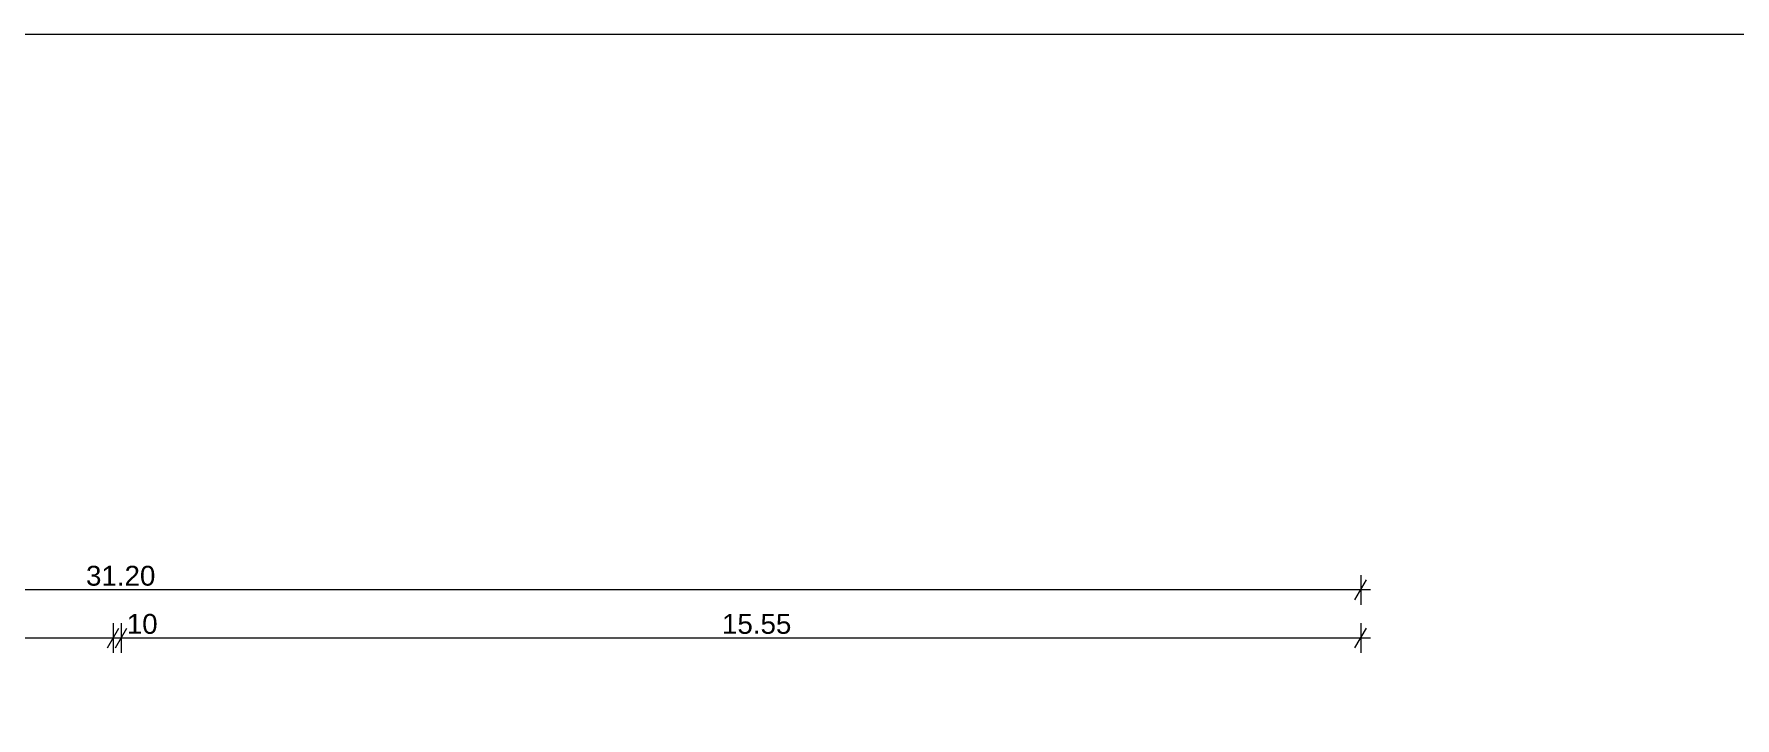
# Model space of a CAD drawing. Header units: feet. Extents: x 2796058 to 2864679, y -67651 to -26651.
# Drawn here: x 2818571 to 2840005, y -35275 to -26651 of the extents above; entities that cross this region are included whole.
import ezdxf

# ---------------------------------------------------------------- set-up
doc = ezdxf.new("R2010")
doc.units = ezdxf.units.FT
doc.header["$MEASUREMENT"] = 0
doc.layers.add('Dimensioning - General', color=7, linetype='Continuous')
doc.layers.add('Dimensioning - General_Pen_No__1', color=7, linetype='Continuous', lineweight=0)
doc.layers.add('Shell - Roof_Pen_No__21', color=7, linetype='Continuous', lineweight=0)
doc.styles.add('GENERATED_STYLE_1', font='arial.ttf')
doc.dimstyles.new('GENERATED_STYLE__1', dxfattribs={"dimtxt": 250, "dimasz": 190, "dimexe": 0.18, "dimexo": 3, "dimgap": 0.09, "dimtad": 1, "dimtih": 1, "dimtoh": 1, "dimlfac": 0.001, "dimzin": 0, "dimdsep": 46, "dimtxsty": 'GENERATED_STYLE_1', "dimblk": 'ARROWHEAD_2', "dimblk1": 'ARROWHEAD_2', "dimblk2": 'ARROWHEAD_2', "dimcen": 0.09, "dimclrd": 7, "dimclre": 7, "dimclrt": 7, "dimadec": 0, "dimazin": 0, "dimtfac": 1, "dimtdec": 4, "dimtmove": 0, "dimatfit": 3, "dimfxl": 1, "dimtolj": 1, "dimtzin": 0, "dimarcsym": 0})

# ---------------------------------------------------------------- blocks, each defined once
blk = doc.blocks.new('*D95', base_point=(2247654, -76425))
at = {"layer": 'Dimensioning - General_Pen_No__1', "color": 7, "linetype": 'Continuous', "lineweight": 0, "transparency": 16777216}
for p, q in [((2835288, -34079), (2835288, -34454)), ((2819596, -34392), (2819740, -34142)), ((2835288, -34267), (2819668, -34267)), ((2835216, -34392), (2835360, -34142)), ((2835410, -34267), (2835288, -34267))]:
    blk.add_line(p, q, dxfattribs=at)
at = {"layer": 'Dimensioning - General_Pen_No__1', "color": 7, "lineweight": 0, "transparency": 16777216, "char_height": 250, "attachment_point": 7, "style": 'GENERATED_STYLE_1'}
for s, insert in [('\\A1;10', (2819740, -34217)), ('\\A1;15.55', (2827240, -34217))]:
    blk.add_mtext(s, dxfattribs=dict(at, insert=insert))
blk = doc.blocks.new('ARROWHEAD_2')
at = {"color": 0, "linetype": 'Continuous', "lineweight": 0}
for p, q in [((0, 0), (-1, 0)), ((-0.38, -0.66), (0.38, 0.66))]:
    blk.add_line(p, q, dxfattribs=at)
blk = doc.blocks.new('*D97', base_point=(2247654, -76425))
at = {"layer": 'Dimensioning - General_Pen_No__1', "color": 7, "linetype": 'Continuous', "lineweight": 0, "transparency": 16777216}
for p, q in [((2819668, -34079), (2819668, -34454)), ((2819496, -34392), (2819640, -34142)), ((2819668, -34267), (2819568, -34267)), ((2819596, -34392), (2819740, -34142)), ((2835288, -34267), (2819668, -34267))]:
    blk.add_line(p, q, dxfattribs=at)
blk = doc.blocks.new('*D98', base_point=(2247654, -76425))
at = {"layer": 'Dimensioning - General_Pen_No__1', "color": 7, "linetype": 'Continuous', "lineweight": 0, "transparency": 16777216}
for p, q in [((2804018, -34079), (2804018, -34454)), ((2819568, -34079), (2819568, -34454)), ((2804018, -34267), (2803896, -34267)), ((2804090, -34142), (2803946, -34392)), ((2819568, -34267), (2804018, -34267)), ((2819496, -34392), (2819640, -34142)), ((2819668, -34267), (2819568, -34267))]:
    blk.add_line(p, q, dxfattribs=at)
at = {"layer": 'Dimensioning - General_Pen_No__1', "color": 7, "lineweight": 0, "transparency": 16777216, "insert": (2811366, -34217), "char_height": 250, "attachment_point": 7, "style": 'GENERATED_STYLE_1'}
blk.add_mtext('\\A1;15.55', dxfattribs=at)
blk = doc.blocks.new('*D99', base_point=(2247654, -76425))
at = {"layer": 'Dimensioning - General_Pen_No__1', "color": 7, "linetype": 'Continuous', "lineweight": 0, "transparency": 16777216}
for p, q in [((2804090, -33535), (2803946, -33785)), ((2804018, -33473), (2804018, -33848)), ((2835216, -33785), (2835360, -33535)), ((2835288, -33473), (2835288, -33848)), ((2804018, -33660), (2803896, -33660)), ((2835288, -33660), (2804018, -33660)), ((2835410, -33660), (2835288, -33660))]:
    blk.add_line(p, q, dxfattribs=at)
at = {"layer": 'Dimensioning - General_Pen_No__1', "color": 7, "lineweight": 0, "transparency": 16777216, "insert": (2819226, -33610), "char_height": 250, "attachment_point": 7, "style": 'GENERATED_STYLE_1'}
blk.add_mtext('\\A1;31.20', dxfattribs=at)

msp = doc.modelspace()

# ---------------------------------------------------------------- linework, layer by layer
at = {"layer": 'Shell - Roof_Pen_No__21', "color": 7, "linetype": 'Continuous', "lineweight": 0}
msp.add_line((2796057.579, -26651.285), (2855057.579, -26651.285), dxfattribs=at)

# ---------------------------------------------------------------- dimensions: what is measured, and where the dimension line sits
at = {"layer": 'Dimensioning - General', "color": 7, "linetype": 'Continuous', "lineweight": 0}
for base, p1, p2, text, picture, middle in [((2804018.173, -33660.232), (2835288.173, -34266.922), (2804018.173, -43991.934), '31.20', '*D99', (2819645.745, -33485.232)), ((2804018.173, -34266.922), (2819568.173, -34933.048), (2804018.173, -46491.934), '15.55', '*D98', (2811785.745, -34091.922)), ((2819668.173, -34266.922), (2835288.173, -40141.454), (2819668.173, -34933.048), '15.55', '*D95', (2827660.46, -34091.922))]:
    dim = msp.add_linear_dim(base=base, p1=p1, p2=p2, angle=180, text=text, dimstyle='GENERATED_STYLE__1', dxfattribs=at)
    dim.commit()
    dim.dimension.update_dxf_attribs({"geometry": picture, "text_midpoint": middle, "dimtype": 160})
dim = msp.add_linear_dim(base=(2819568.173, -34266.922), p1=(2819668.173, -34933.048), p2=(2819568.173, -34933.048), angle=180, dimstyle='GENERATED_STYLE__1', dxfattribs=at)
dim.commit()
dim.dimension.update_dxf_attribs({"geometry": '*D97', "text_midpoint": (2819931.012, -34091.922), "dimtype": 160})

doc.saveas('drawing.dxf')
